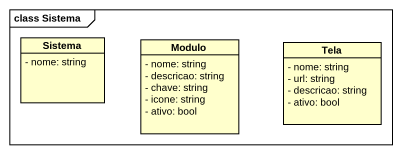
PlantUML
@startuml
mainframe class Sistema
hide circle
hide empty members
skinparam classAttributeIconSize 0
class Sistema {
  - nome: string
}
class Modulo {
  - nome: string
  - descricao: string
  - chave: string
  - icone: string
  - ativo: bool
}
class Tela {
  - nome: string
  - url: string
  - descricao: string
  - ativo: bool
}
@enduml
